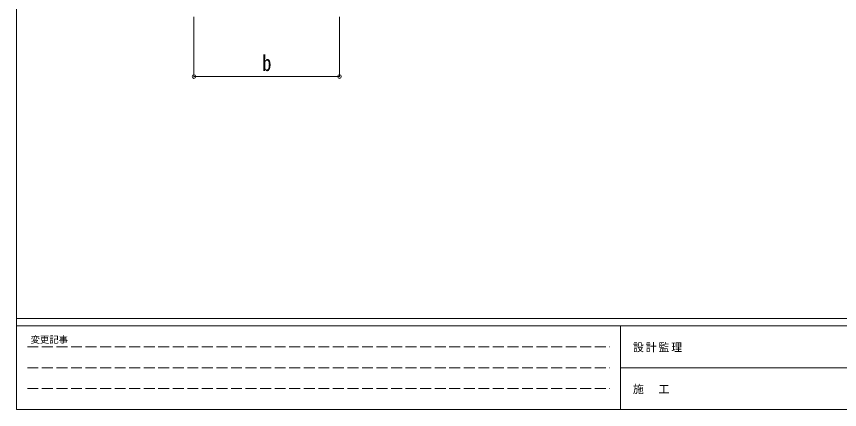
# Model space of a CAD drawing. Units: millimetres at full size; details may follow other scales. Extents: x -5590 to 5652, y -3902 to 3858.
# Drawn here: x -5590 to -1065, y -3902 to -1740 of the extents above; entities that cross this region are included whole.
import ezdxf
from ezdxf.enums import TextEntityAlignment as Align

# ---------------------------------------------------------------- set-up
doc = ezdxf.new("R2010")
doc.units = ezdxf.units.MM
doc.header["$LTSCALE"] = 20
doc.header["$PDMODE"] = 32
doc.header["$PDSIZE"] = 20
doc.linetypes.add('DASHED3', pattern=[4, 3, -1])
doc.layers.add('0-A_寸法', color=6, linetype='Continuous', lineweight=9)
doc.layers.add('F-0_240', color=7, linetype='Continuous', lineweight=9)
doc.styles.add('ＭＳ ゴシック', font='')
doc.styles.get('ＭＳ ゴシック').set_extended_font_data('MS Gothic')

msp = doc.modelspace()

# ---------------------------------------------------------------- linework, layer by layer
at = {"layer": '0-A_寸法'}
for p, q in [((-4614.11, -2070.86), (-4614.11, -1743.41)), ((-3814.11, -2070.86), (-3814.11, -1743.41)), ((-3814.11, -2070.86), (-4614.11, -2070.86))]:
    msp.add_line(p, q, dxfattribs=at)
for p in [(-4614.11, -2070.86), (-3814.11, -2070.86)]:
    msp.add_point(p, dxfattribs=at)
at = {"layer": 'F-0_240', "color": 5}
for p, q in [((-5590.3, 3858.23), (-5590.3, -3901.77)), ((-5590.3, -3401.77), (5369.7, -3401.77)), ((-5590.3, -3441.77), (3591.86, -3441.77)), ((-2268.14, -3441.77), (-2268.14, -3901.77)), ((-2268.14, -3671.77), (1831.86, -3671.77)), ((-5590.3, -3901.77), (5369.7, -3901.77))]:
    msp.add_line(p, q, dxfattribs=at)
at = {"layer": 'F-0_240', "color": 4, "linetype": 'DASHED3'}
for p, q in [((-5530.3, -3556.77), (-2328.14, -3556.77)), ((-5530.3, -3671.77), (-2328.14, -3671.77)), ((-5530.3, -3786.77), (-2328.14, -3786.77))]:
    msp.add_line(p, q, dxfattribs=at)

# ---------------------------------------------------------------- texts
at = {"layer": '0-A_寸法', "color": 7, "style": 'ＭＳ ゴシック', "width": 0.85}
msp.add_text('b', height=87.98, dxfattribs=at).set_placement((-4239.11, -2066.86), align=Align.BOTTOM_LEFT)
at = {"layer": 'F-0_240', "style": 'ＭＳ ゴシック'}
msp.add_text('変更記事', height=36.66, dxfattribs=at).set_placement((-5512.15, -3546.77), align=Align.BOTTOM_LEFT)
at = {"layer": 'F-0_240', "char_height": 43.99, "attachment_point": 7, "style": 'ＭＳ ゴシック'}
for s, insert in [('\\T1.17;設計監理', (-2200.59, -3586.77)), ('\\T1.17;施\u3000工', (-2200.59, -3816.77))]:
    msp.add_mtext(s, dxfattribs=dict(at, insert=insert))

doc.saveas('drawing.dxf')
